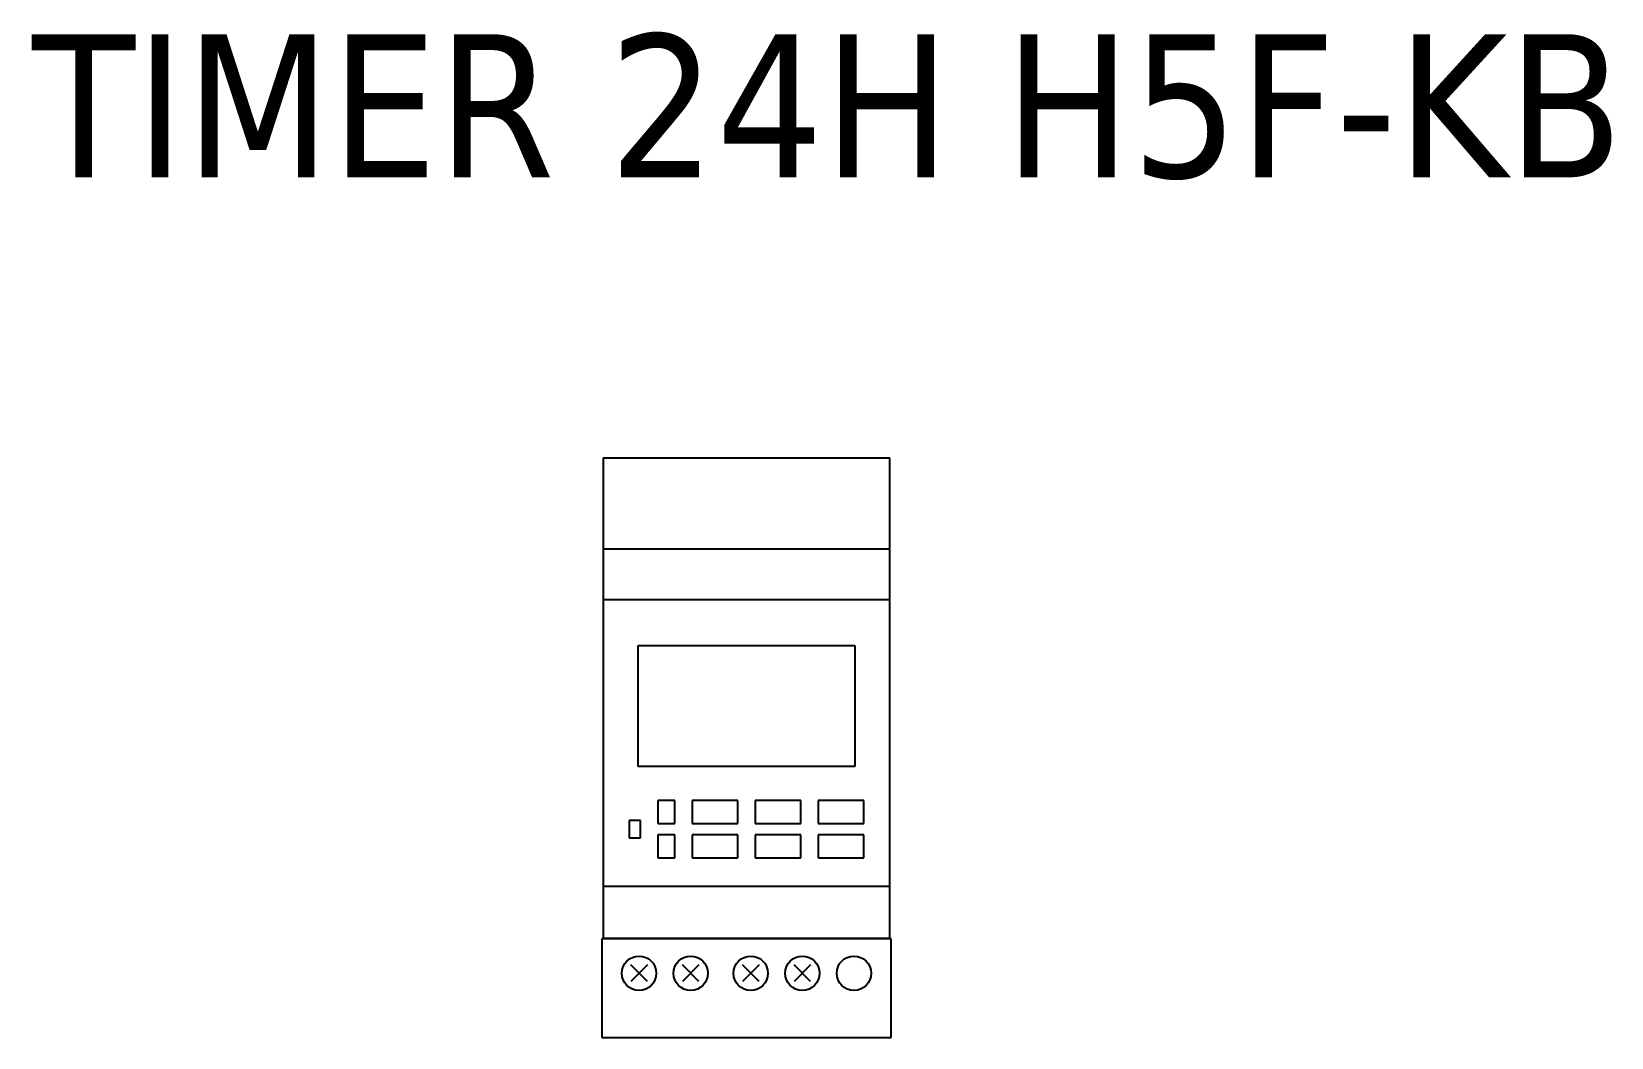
# Model space of a CAD drawing. Header units: millimetres. Extents: x 151 to 1164, y 209 to 402.
# Drawn here: x 403.6 to 679.4, y 226.1 to 401.7 of the extents above; entities that cross this region are included whole.
import ezdxf
from ezdxf.enums import TextEntityAlignment as Align

# ---------------------------------------------------------------- set-up
doc = ezdxf.new("R2010")
doc.units = ezdxf.units.MM
doc.styles.add('Tahoma (Input Text)', font='tahoma.ttf')

# ---------------------------------------------------------------- blocks, each defined once
blk = doc.blocks.new('H5F-KB')
for p, q in [((-25, 101.2), (25, 101.2)), ((-25, 101.2), (-25, 17.3)), ((25, 17.3), (25, 101.2)), ((-25, 85.3), (25, 85.3)), ((25, 76.4), (-25, 76.4)), ((-25, 26.4), (25, 26.4)), ((25.25, 17.2), (-25.25, 17.2)), ((-25.25, 17.2), (-25.25, 0)), ((-25, 17.2), (-25, 17.3)), ((-25, 17.3), (25, 17.3)), ((-23.95, 17.3), (-23.95, 17.2)), ((-22.75, 17.3), (-22.75, 17.2)), ((-14.75, 17.2), (-14.75, 17.3)), ((-13.75, 17.3), (-13.75, 17.2)), ((-5.75, 17.2), (-5.75, 17.3)), ((-3.25, 17.3), (-3.25, 17.2)), ((4.75, 17.2), (4.75, 17.3)), ((5.75, 17.3), (5.75, 17.2)), ((13.75, 17.2), (13.75, 17.3)), ((14.75, 17.3), (14.75, 17.2)), ((22.75, 17.2), (22.75, 17.3)), ((23.95, 17.3), (23.95, 17.2)), ((25, 17.2), (25, 17.3)), ((25.25, 0), (25.25, 17.2)), ((-17.3, 9.75), (-20.2, 12.65)), ((-17.3, 12.65), (-20.2, 9.75)), ((-8.3, 12.65), (-11.2, 9.75)), ((-8.3, 9.75), (-11.2, 12.65)), ((2.2, 12.65), (-0.7, 9.75)), ((2.2, 9.75), (-0.7, 12.65)), ((11.2, 12.65), (8.3, 9.75)), ((11.2, 9.75), (8.3, 12.65)), ((-25.25, 0), (25.25, 0))]:
    blk.add_line(p, q)
at = {"ltscale": 5}
for p, q in [((19, 68.35), (-19, 68.35)), ((-19, 68.35), (-19, 47.35)), ((19, 68.35), (-19, 68.35)), ((-19, 68.35), (-19, 47.35)), ((-19, 68.35), (-19, 68.35)), ((19, 47.35), (19, 68.35)), ((19, 47.35), (19, 68.35)), ((19, 68.35), (19, 68.35)), ((-19, 47.35), (19, 47.35)), ((-19, 47.35), (19, 47.35)), ((-19, 47.35), (-19, 47.35)), ((19, 47.35), (19, 47.35)), ((-15.5, 41.35), (-15.5, 37.35)), ((-12.5, 41.35), (-15.5, 41.35)), ((-15.5, 41.35), (-15.5, 37.35)), ((-12.5, 41.35), (-15.5, 41.35)), ((-15.5, 41.35), (-15.5, 41.35)), ((-12.5, 37.35), (-12.5, 41.35)), ((-12.5, 37.35), (-12.5, 41.35)), ((-12.5, 41.35), (-12.5, 41.35)), ((-1.5, 41.35), (-9.5, 41.35)), ((-9.5, 41.35), (-9.5, 37.35)), ((-1.5, 41.35), (-9.5, 41.35)), ((-9.5, 41.35), (-9.5, 37.35)), ((-9.5, 41.35), (-9.5, 41.35)), ((-1.5, 37.35), (-1.5, 41.35)), ((-1.5, 37.35), (-1.5, 41.35)), ((-1.5, 41.35), (-1.5, 41.35)), ((1.5, 41.35), (1.5, 37.35)), ((9.5, 41.35), (1.5, 41.35)), ((1.5, 41.35), (1.5, 37.35)), ((9.5, 41.35), (1.5, 41.35)), ((1.5, 41.35), (1.5, 41.35)), ((9.5, 37.35), (9.5, 41.35)), ((9.5, 37.35), (9.5, 41.35)), ((9.5, 41.35), (9.5, 41.35)), ((12.5, 41.35), (12.5, 37.35)), ((20.5, 41.35), (12.5, 41.35)), ((12.5, 41.35), (12.5, 37.35)), ((20.5, 41.35), (12.5, 41.35)), ((12.5, 41.35), (12.5, 41.35)), ((20.5, 37.35), (20.5, 41.35)), ((20.5, 37.35), (20.5, 41.35)), ((20.5, 41.35), (20.5, 41.35)), ((-20.5, 37.85), (-20.5, 34.85)), ((-18.5, 37.85), (-20.5, 37.85)), ((-20.5, 37.85), (-20.5, 37.85)), ((-20.5, 37.85), (-20.5, 34.85)), ((-18.5, 37.85), (-20.5, 37.85)), ((-18.5, 34.85), (-18.5, 37.85)), ((-18.5, 37.85), (-18.5, 37.85)), ((-18.5, 34.85), (-18.5, 37.85)), ((-15.5, 37.35), (-12.5, 37.35)), ((-15.5, 37.35), (-12.5, 37.35)), ((-15.5, 37.35), (-15.5, 37.35)), ((-12.5, 37.35), (-12.5, 37.35)), ((-9.5, 37.35), (-1.5, 37.35)), ((-9.5, 37.35), (-1.5, 37.35)), ((-9.5, 37.35), (-9.5, 37.35)), ((-1.5, 37.35), (-1.5, 37.35)), ((1.5, 37.35), (9.5, 37.35)), ((1.5, 37.35), (9.5, 37.35)), ((1.5, 37.35), (1.5, 37.35)), ((9.5, 37.35), (9.5, 37.35)), ((12.5, 37.35), (20.5, 37.35)), ((12.5, 37.35), (20.5, 37.35)), ((12.5, 37.35), (12.5, 37.35)), ((20.5, 37.35), (20.5, 37.35)), ((-20.5, 34.85), (-18.5, 34.85)), ((-20.5, 34.85), (-20.5, 34.85)), ((-20.5, 34.85), (-18.5, 34.85)), ((-18.5, 34.85), (-18.5, 34.85)), ((-12.5, 35.35), (-15.5, 35.35)), ((-15.5, 35.35), (-15.5, 31.35)), ((-15.5, 35.35), (-15.5, 35.35)), ((-12.5, 35.35), (-15.5, 35.35)), ((-15.5, 35.35), (-15.5, 31.35)), ((-12.5, 31.35), (-12.5, 35.35)), ((-12.5, 35.35), (-12.5, 35.35)), ((-12.5, 31.35), (-12.5, 35.35)), ((-9.5, 35.35), (-9.5, 31.35)), ((-1.5, 35.35), (-9.5, 35.35)), ((-9.5, 35.35), (-9.5, 31.35)), ((-1.5, 35.35), (-9.5, 35.35)), ((-9.5, 35.35), (-9.5, 35.35)), ((-1.5, 31.35), (-1.5, 35.35)), ((-1.5, 31.35), (-1.5, 35.35)), ((-1.5, 35.35), (-1.5, 35.35)), ((1.5, 35.35), (1.5, 31.35)), ((9.5, 35.35), (1.5, 35.35)), ((1.5, 35.35), (1.5, 31.35)), ((9.5, 35.35), (1.5, 35.35)), ((1.5, 35.35), (1.5, 35.35)), ((9.5, 31.35), (9.5, 35.35)), ((9.5, 31.35), (9.5, 35.35)), ((9.5, 35.35), (9.5, 35.35)), ((20.5, 35.35), (12.5, 35.35)), ((12.5, 35.35), (12.5, 31.35)), ((12.5, 35.35), (12.5, 35.35)), ((20.5, 35.35), (12.5, 35.35)), ((12.5, 35.35), (12.5, 31.35)), ((20.5, 31.35), (20.5, 35.35)), ((20.5, 35.35), (20.5, 35.35)), ((20.5, 31.35), (20.5, 35.35)), ((-15.5, 31.35), (-12.5, 31.35)), ((-15.5, 31.35), (-15.5, 31.35)), ((-15.5, 31.35), (-12.5, 31.35)), ((-12.5, 31.35), (-12.5, 31.35)), ((-9.5, 31.35), (-1.5, 31.35)), ((-9.5, 31.35), (-1.5, 31.35)), ((-9.5, 31.35), (-9.5, 31.35)), ((-1.5, 31.35), (-1.5, 31.35)), ((1.5, 31.35), (9.5, 31.35)), ((1.5, 31.35), (9.5, 31.35)), ((1.5, 31.35), (1.5, 31.35)), ((9.5, 31.35), (9.5, 31.35)), ((12.5, 31.35), (20.5, 31.35)), ((12.5, 31.35), (12.5, 31.35)), ((12.5, 31.35), (20.5, 31.35)), ((20.5, 31.35), (20.5, 31.35))]:
    blk.add_line(p, q, dxfattribs=at)
for centre in [(-18.75, 11.2), (-9.75, 11.2), (0.75, 11.2), (9.75, 11.2), (18.75, 11.2)]:
    blk.add_circle(centre, 3)

msp = doc.modelspace()

# ---------------------------------------------------------------- block references
msp.add_blockref('H5F-KB', (528.4, 226.07))

# ---------------------------------------------------------------- texts
at = {"style": 'Tahoma (Input Text)'}
msp.add_text('TIMER 24H H5F-KB', height=25, dxfattribs=at).set_placement((403.65, 388.71), align=Align.MIDDLE_LEFT)

doc.saveas('drawing.dxf')
